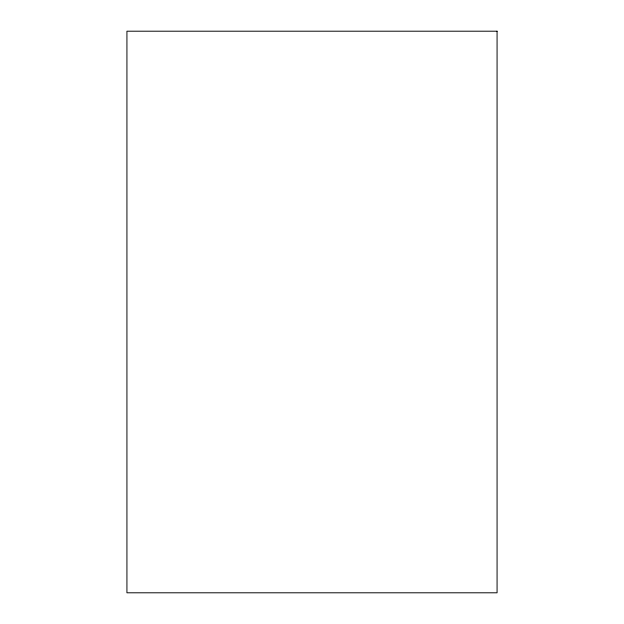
<?xml version="1.0" encoding="UTF-8"?>
<svg xmlns="http://www.w3.org/2000/svg" width="624" height="624" viewBox="0 0 624 624"><rect width="100%" height="100%" fill="white"/><g stroke="black" fill="none" stroke-linecap="round" stroke-linejoin="round"><path stroke-width="0.94" d="M497.071 31.2L126.929 31.2L126.929 592.8L497.071 592.8L497.071 31.2"/></g></svg>
